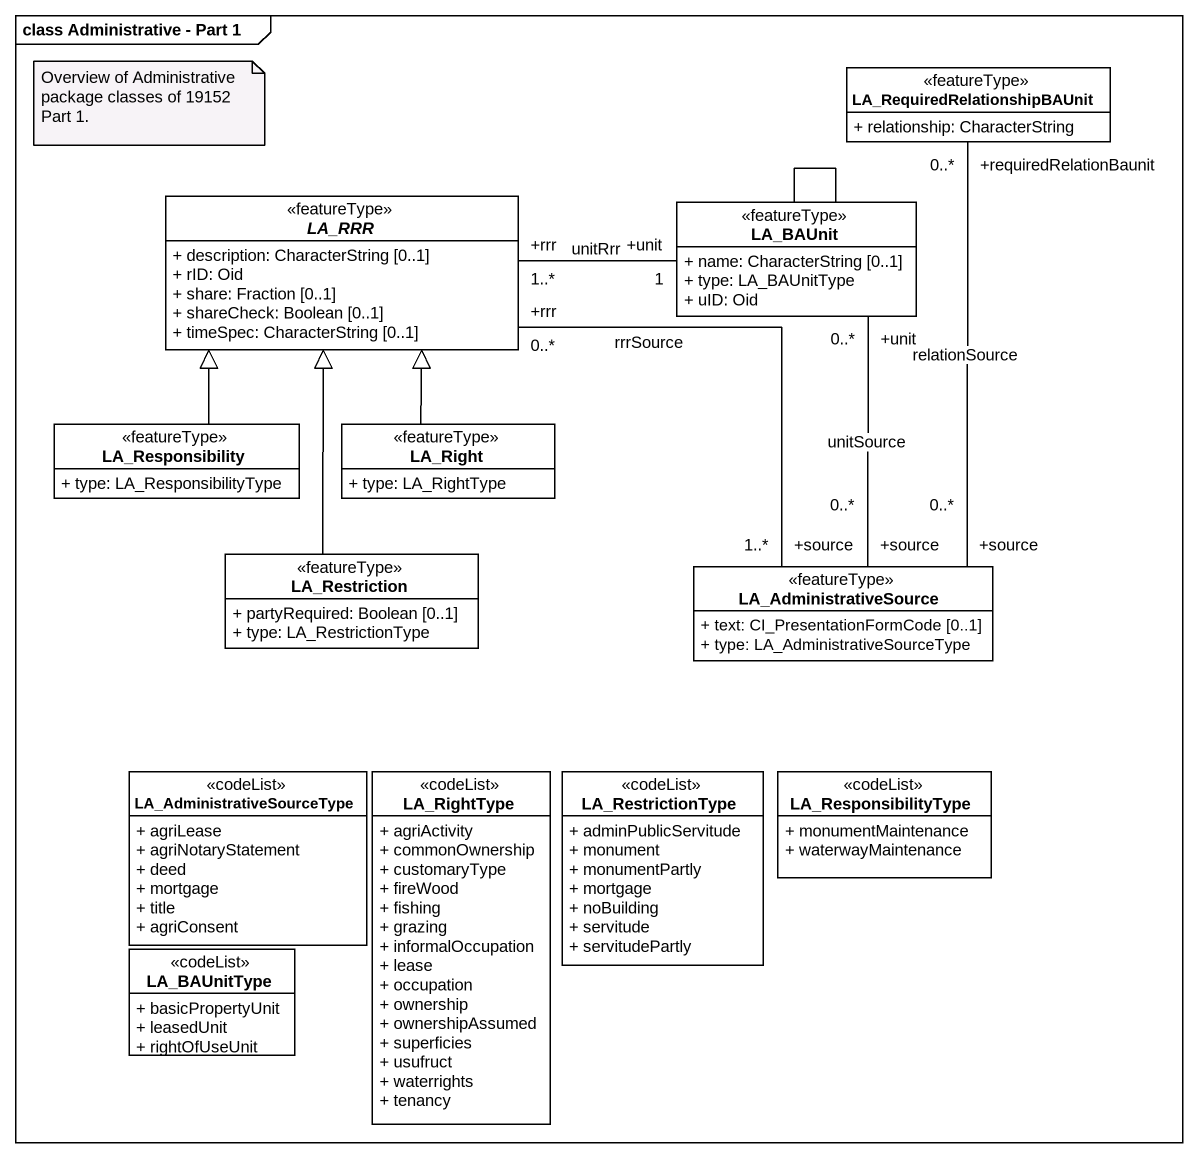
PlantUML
@startuml
mainframe class Administrative - Part 1
hide circle
hide empty members
skinparam classAttributeIconSize 0
class "LA_RequiredRelationshipBAUnit" as LA_RequiredRelationshipBAUni <<featureType>> #FFFFFF {
  + relationship: CharacterString
}
abstract class LA_RRR <<featureType>> #FFFFFF {
  + description: CharacterString [0..1]
  + rID: Oid
  + share: Fraction [0..1]
  + shareCheck: Boolean [0..1]
  + timeSpec: CharacterString [0..1]
}
class LA_BAUnit <<featureType>> #FFFFFF {
  + name: CharacterString [0..1]
  + type: LA_BAUnitType
  + uID: Oid
}
class LA_Responsibility <<featureType>> #FFFFFF {
  + type: LA_ResponsibilityType
}
class LA_Right <<featureType>> #FFFFFF {
  + type: LA_RightType
}
class LA_Restriction <<featureType>> #FFFFFF {
  + partyRequired: Boolean [0..1]
  + type: LA_RestrictionType
}
class LA_AdministrativeSource <<featureType>> #FFFFFF {
  + text: CI_PresentationFormCode [0..1]
  + type: LA_AdministrativeSourceType
}
class LA_AdministrativeSourceType <<codeList>> #FFFFFF {
  + agriLease
  + agriNotaryStatement
  + deed
  + mortgage
  + title
  + agriConsent
}
class LA_RightType <<codeList>> #FFFFFF {
  + agriActivity
  + commonOwnership
  + customaryType
  + fireWood
  + fishing
  + grazing
  + informalOccupation
  + lease
  + occupation
  + ownership
  + ownershipAssumed
  + superficies
  + usufruct
  + waterrights
  + tenancy
}
class LA_RestrictionType <<codeList>> #FFFFFF {
  + adminPublicServitude
  + monument
  + monumentPartly
  + mortgage
  + noBuilding
  + servitude
  + servitudePartly
}
class LA_ResponsibilityType <<codeList>> #FFFFFF {
  + monumentMaintenance
  + waterwayMaintenance
}
class LA_BAUnitType <<codeList>> #FFFFFF {
  + basicPropertyUnit
  + leasedUnit
  + rightOfUseUnit
}
LA_RRR "+rrr\n1..*" -right- "+unit\n1" LA_BAUnit : unitRrr
LA_RRR "+rrr\n0..*" -- "+source\n1..*" LA_AdministrativeSource : rrrSource
LA_BAUnit -- LA_BAUnit
LA_BAUnit "+unit\n0..*" -- "+source\n0..*" LA_AdministrativeSource : unitSource
LA_Responsibility -up-|> LA_RRR
LA_Right -up-|> LA_RRR
LA_Restriction -up-|> LA_RRR
LA_AdministrativeSource "+source\n0..*" -up- "+requiredRelationBaunit\n0..*" LA_RequiredRelationshipBAUni : relationSource
note as N1
  Overview of Administrative package classes of 19152 Part 1.
end note
@enduml
